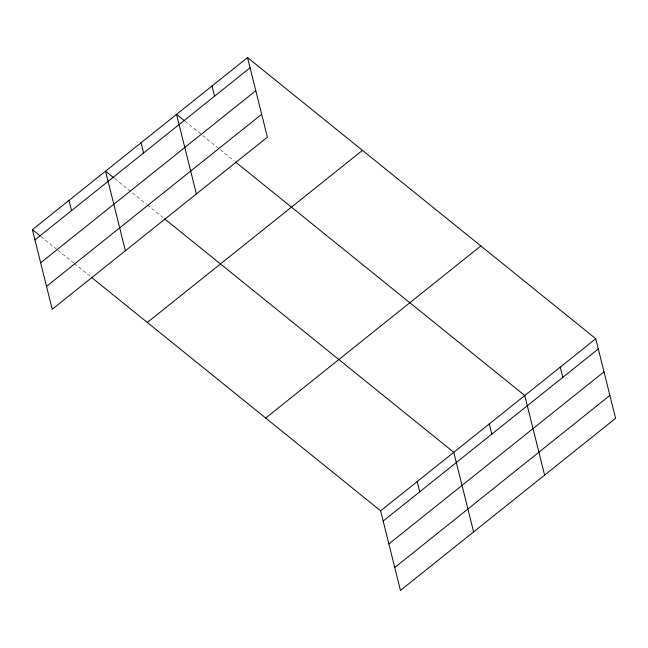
<?xml version="1.0" encoding="UTF-8"?>
<svg xmlns="http://www.w3.org/2000/svg" width="648" height="648" viewBox="0 0 648 648"><rect width="100%" height="100%" fill="white"/><g stroke="black" fill="none" stroke-linecap="round" stroke-linejoin="round"><path stroke-width="0.49" stroke-dasharray="3.24 2.43" d="M185.077 121.273L233.993 160.761M114.866 178.686L146.699 204.387M147.477 205.019L163.004 217.558M40.937 236.577L57.243 249.739M58.02 250.363L73.548 262.902M74.326 263.534L89.853 276.072"/><path stroke-width="0.97" d="M247.536 57.583L267.381 137.174L52.245 309.266L32.4 229.676L247.536 57.583L595.755 338.734L615.6 418.325L400.464 590.417L380.619 510.827L91.409 277.32M34.952 239.898L250.079 67.805M40.654 262.788L255.79 90.696M46.535 286.376L261.671 114.283M147.315 322.461L362.451 150.36M265.712 418.049L480.84 245.957M380.619 510.827L595.755 338.734M383.171 521.049L598.307 348.956M388.881 543.939L604.009 371.847M394.762 567.527L609.89 395.434M184.307 120.641L176.54 114.372L196.385 193.963M235.548 162.016L524.759 395.523L544.604 475.114M114.088 178.062L105.543 171.169L125.388 250.752M164.552 218.813L453.77 452.32L473.615 531.903M32.4 229.676L40.168 235.945M560.261 367.133L562.804 377.355M489.264 423.922L491.816 434.144M417.199 481.569L419.742 491.8M212.034 85.982L214.585 96.204M141.045 142.771L143.589 152.993M68.972 200.418L71.523 210.649"/></g></svg>
